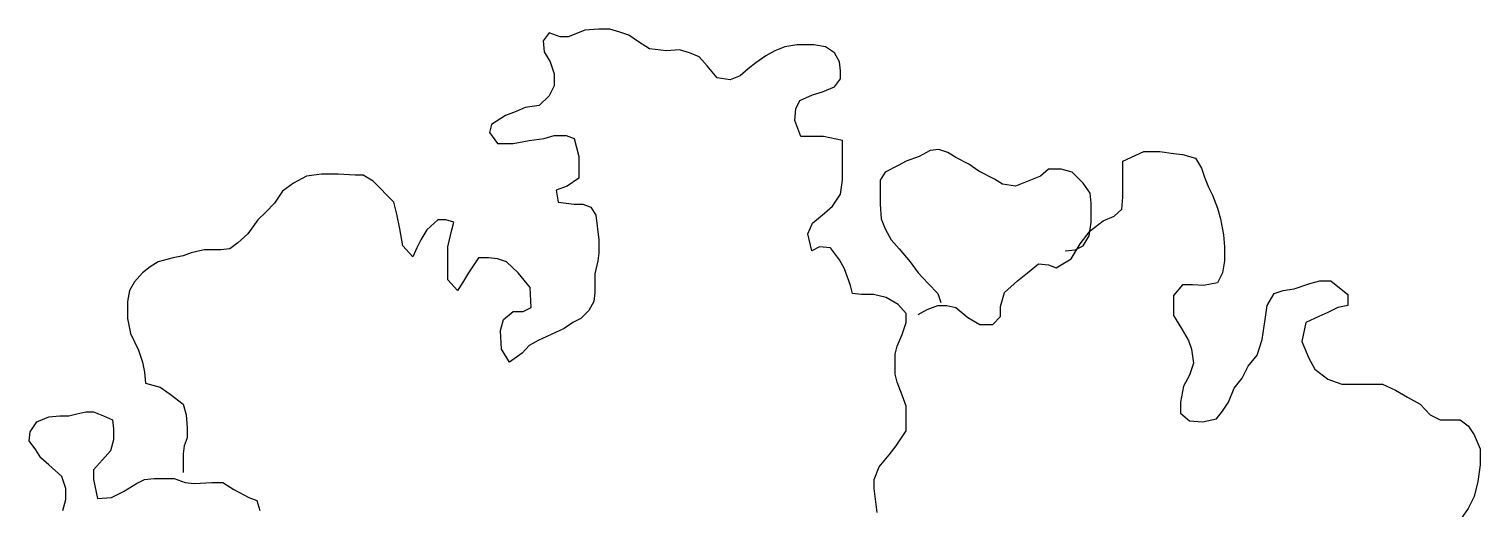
# Model space of a CAD drawing. Header units: millimetres. Extents: x -245 to 49755, y -245 to 41806.
# Drawn here: x 10979 to 13675, y 32310 to 33202 of the extents above; entities that cross this region are included whole.
import ezdxf

# ---------------------------------------------------------------- set-up
doc = ezdxf.new("R2010")
doc.units = ezdxf.units.MM
doc.layers.add('Standard', color=7, linetype='Continuous', lineweight=25)

msp = doc.modelspace()

# ---------------------------------------------------------------- linework, layer by layer
at = {"layer": 'Standard', "color": 7, "linetype": 'Continuous', "lineweight": -3}
for p, q in [((11945.8, 33194.7), (11934.6, 33179.9)), ((11966.1, 33187.3), (11945.8, 33194.7)), ((11995.6, 33192.9), (11980.9, 33187.3)), ((12012.3, 33200.2), (11995.6, 33192.9)), ((12038.1, 33202.1), (12012.3, 33200.2)), ((12058.5, 33202.1), (12038.1, 33202.1)), ((12077, 33196.5), (12058.5, 33202.1)), ((12093.6, 33190.9), (12077, 33196.5)), ((12112.1, 33178), (12093.6, 33190.9)), ((11934.6, 33179.9), (11936.5, 33159.6)), ((11980.9, 33187.3), (11966.1, 33187.3)), ((12132.4, 33165.1), (12112.1, 33178)), ((12163.8, 33161.4), (12132.4, 33165.1)), ((12187.8, 33163.3), (12163.8, 33161.4)), ((12206.3, 33157.8), (12187.8, 33163.3)), ((12365.2, 33161.4), (12348.6, 33152.1)), ((12383.7, 33168.8), (12365.2, 33161.4)), ((12405.9, 33172.5), (12383.7, 33168.8)), ((12437.3, 33172.5), (12405.9, 33172.5)), ((12459.5, 33168.8), (12437.3, 33172.5)), ((12476.1, 33157.8), (12459.5, 33168.8)), ((11936.5, 33159.6), (11947.6, 33141.1)), ((11947.6, 33141.1), (11955, 33118.9)), ((12224.8, 33150.3), (12206.3, 33157.8)), ((12239.6, 33133.7), (12224.8, 33150.3)), ((12330.1, 33139.2), (12315.3, 33128.2)), ((12348.6, 33152.1), (12330.1, 33139.2)), ((12485.3, 33141.1), (12476.1, 33157.8)), ((12487.2, 33124.5), (12485.3, 33141.1)), ((11955, 33118.9), (11955, 33096.7)), ((12258, 33111.5), (12239.6, 33133.7)), ((12282.1, 33107.8), (12258, 33111.5)), ((12300.6, 33115.2), (12282.1, 33107.8)), ((12315.3, 33128.2), (12300.6, 33115.2)), ((12476.1, 33094.9), (12487.2, 33109.7)), ((12487.2, 33109.7), (12487.2, 33124.5)), ((11955, 33096.7), (11945.8, 33078.2)), ((12411.4, 33069), (12435.4, 33080.1)), ((12435.4, 33080.1), (12453.9, 33085.6)), ((12453.9, 33085.6), (12476.1, 33094.9)), ((11901.4, 33056.1), (11884.8, 33048.6)), ((11927.3, 33059.8), (11901.4, 33056.1)), ((11945.8, 33078.2), (11927.3, 33059.8)), ((12402.1, 33032.1), (12404, 33054.1)), ((12404, 33054.1), (12411.4, 33069)), ((11864.4, 33041.3), (11838.6, 33024.7)), ((11884.8, 33048.6), (11864.4, 33041.3)), ((12413.3, 33002.5), (12402.1, 33032.1)), ((11838.6, 33024.7), (11834.9, 33009.8)), ((11834.9, 33009.8), (11849.7, 32989.6)), ((11936.5, 32998.8), (11955, 33004.3)), ((11955, 33004.3), (11977.2, 33004.3)), ((11977.2, 33004.3), (11992, 32998.8)), ((12435.4, 33002.5), (12413.3, 33002.5)), ((12455.7, 33002.5), (12435.4, 33002.5)), ((12490.9, 32995.1), (12455.7, 33002.5)), ((11849.7, 32989.6), (11879.2, 32989.6)), ((11879.2, 32989.6), (11908.8, 32995.1)), ((11908.8, 32995.1), (11936.5, 32998.8)), ((11992, 32998.8), (12001.2, 32965.5)), ((12490.9, 32976.6), (12490.9, 32995.1)), ((12490.9, 32954.5), (12490.9, 32976.6)), ((12653.5, 32976.6), (12633.2, 32965.5)), ((12670.1, 32978.4), (12653.5, 32976.6)), ((12686.8, 32972.9), (12670.1, 32978.4)), ((12701.5, 32963.7), (12686.8, 32972.9)), ((13012, 32956.3), (13050.8, 32974.7)), ((13050.8, 32974.7), (13080.3, 32974.7)), ((13080.3, 32974.7), (13106.2, 32971.1)), ((12001.2, 32965.5), (12001.2, 32939.6)), ((12490.9, 32921.2), (12490.9, 32954.5)), ((12594.3, 32948.8), (12570.3, 32935.9)), ((12609.1, 32956.3), (12594.3, 32948.8)), ((12633.2, 32965.5), (12609.1, 32956.3)), ((12725.6, 32950.8), (12701.5, 32963.7)), ((12744, 32937.8), (12725.6, 32950.8)), ((13012, 32935.9), (13012, 32956.3)), ((13106.2, 32971.1), (13122.9, 32969.2)), ((13122.9, 32969.2), (13146.8, 32961.9)), ((13146.8, 32961.9), (13158, 32943.3)), ((11494.9, 32928.6), (11470.9, 32915.7)), ((11522.6, 32932.3), (11494.9, 32928.6)), ((11554, 32932.3), (11522.6, 32932.3)), ((11585.4, 32930.4), (11554, 32932.3)), ((11600.2, 32930.4), (11585.4, 32930.4)), ((11618.7, 32919.4), (11600.2, 32930.4)), ((11657.5, 32880.6), (11618.7, 32919.4)), ((12001.2, 32924.9), (11979, 32910)), ((12001.2, 32939.6), (12001.2, 32924.9)), ((12487.2, 32895.3), (12490.9, 32921.2)), ((12570.3, 32935.9), (12561.1, 32921.2)), ((12561.1, 32921.2), (12561.1, 32902.7)), ((12773.6, 32923.1), (12744, 32937.8)), ((12788.4, 32913.7), (12773.6, 32923.1)), ((12858.6, 32928.6), (12830.9, 32917.5)), ((12873.4, 32941.5), (12858.6, 32928.6)), ((12897.4, 32941.5), (12873.4, 32941.5)), ((12917.7, 32935.9), (12897.4, 32941.5)), ((12938, 32915.7), (12917.7, 32935.9)), ((13012, 32919.4), (13012, 32935.9)), ((13012, 32889.8), (13012, 32919.4)), ((13158, 32943.3), (13163.5, 32926.8)), ((13163.5, 32926.8), (13170.9, 32908.2)), ((11450.5, 32900.8), (11435.7, 32878.6)), ((11470.9, 32915.7), (11450.5, 32900.8)), ((11979, 32910), (11958.7, 32902.7)), ((11958.7, 32902.7), (11962.4, 32880.6)), ((12472.4, 32873.1), (12487.2, 32895.3)), ((12561.1, 32902.7), (12561.1, 32876.8)), ((12812.4, 32910), (12788.4, 32913.7)), ((12830.9, 32917.5), (12812.4, 32910)), ((12951, 32897.2), (12938, 32915.7)), ((12952.8, 32878.6), (12951, 32897.2)), ((13170.9, 32908.2), (13178.3, 32893.5)), ((13178.3, 32893.5), (13187.5, 32869.4)), ((11435.7, 32878.6), (11419.1, 32862)), ((11663, 32858.4), (11657.5, 32880.6)), ((11962.4, 32880.6), (11992, 32876.8)), ((11992, 32876.8), (12008.6, 32876.8)), ((12008.6, 32876.8), (12023.4, 32871.2)), ((12023.4, 32871.2), (12032.6, 32856.5)), ((12457.6, 32860.2), (12472.4, 32873.1)), ((12561.1, 32876.8), (12563, 32849.2)), ((12952.8, 32863.9), (12952.8, 32878.6)), ((12995.4, 32854.7), (13010.1, 32867.6)), ((13010.1, 32867.6), (13012, 32889.8)), ((13187.5, 32869.4), (13193.1, 32849.2)), ((11404.3, 32847.3), (11385.9, 32821.4)), ((11419.1, 32862), (11404.3, 32847.3)), ((11668.6, 32830.6), (11663, 32858.4)), ((11738.8, 32847.3), (11718.5, 32828.8)), ((11753.6, 32847.3), (11738.8, 32847.3)), ((11768.4, 32843.5), (11753.6, 32847.3)), ((11764.7, 32828.8), (11768.4, 32843.5)), ((12032.6, 32856.5), (12038.1, 32810.4)), ((12426.2, 32821.4), (12435.4, 32841.7)), ((12435.4, 32841.7), (12457.6, 32860.2)), ((12563, 32849.2), (12570.3, 32830.6)), ((12949.2, 32817.7), (12952.8, 32843.5)), ((12951, 32826.9), (12975, 32845.5)), ((12952.8, 32843.5), (12952.8, 32863.9)), ((12975, 32845.5), (12995.4, 32854.7)), ((13193.1, 32849.2), (13198.6, 32819.6)), ((11385.9, 32821.4), (11367.4, 32804.7)), ((11674.1, 32799.2), (11668.6, 32830.6)), ((11718.5, 32828.8), (11707.4, 32810.4)), ((11757.3, 32797.3), (11764.7, 32828.8)), ((12433.6, 32790), (12426.2, 32821.4)), ((12570.3, 32830.6), (12581.4, 32810.4)), ((12932.5, 32802.9), (12951, 32826.9)), ((12938, 32799.2), (12949.2, 32817.7)), ((13198.6, 32819.6), (13200.4, 32797.3)), ((11280.5, 32786.3), (11265.7, 32780.8)), ((11304.5, 32791.8), (11280.5, 32786.3)), ((11321.2, 32791.8), (11304.5, 32791.8)), ((11336, 32791.8), (11321.2, 32791.8)), ((11352.6, 32793.7), (11336, 32791.8)), ((11367.4, 32804.7), (11352.6, 32793.7)), ((11692.6, 32778.9), (11674.1, 32799.2)), ((11700, 32795.5), (11692.6, 32778.9)), ((11707.4, 32810.4), (11700, 32795.5)), ((11757.3, 32758.5), (11757.3, 32797.3)), ((12038.1, 32786.3), (12036.3, 32771.5)), ((12038.1, 32810.4), (12038.1, 32786.3)), ((12448.4, 32797.3), (12433.6, 32790)), ((12468.7, 32795.5), (12448.4, 32797.3)), ((12485.3, 32773.3), (12468.7, 32795.5)), ((12581.4, 32810.4), (12596.2, 32793.7)), ((12596.2, 32793.7), (12616.6, 32769.6)), ((12904.8, 32790), (12923.2, 32791.8)), ((12915.9, 32775.3), (12932.5, 32802.9)), ((12923.2, 32791.8), (12938, 32799.2)), ((13200.4, 32797.3), (13200.4, 32771.5)), ((11204.7, 32760.4), (11190, 32749.3)), ((11219.5, 32769.6), (11204.7, 32760.4)), ((11247.3, 32777.1), (11219.5, 32769.6)), ((11265.7, 32780.8), (11247.3, 32777.1)), ((11757.3, 32736.4), (11757.3, 32758.5)), ((11814.6, 32777.1), (11796.1, 32749.3)), ((11833.1, 32777.1), (11814.6, 32777.1)), ((11849.7, 32775.3), (11833.1, 32777.1)), ((11866.3, 32769.6), (11849.7, 32775.3)), ((11888.5, 32749.3), (11866.3, 32769.6)), ((12036.3, 32771.5), (12030.7, 32747.5)), ((12494.6, 32756.7), (12485.3, 32773.3)), ((12505.7, 32725.3), (12494.6, 32756.7)), ((12616.6, 32769.6), (12631.3, 32749.3)), ((12834.6, 32749.3), (12854.9, 32765.9)), ((12854.9, 32765.9), (12873.4, 32764.1)), ((12873.4, 32764.1), (12888.1, 32758.5)), ((12888.1, 32758.5), (12915.9, 32775.3)), ((13200.4, 32771.5), (13196.8, 32749.3)), ((11175.2, 32732.7), (11166, 32716.1)), ((11190, 32749.3), (11175.2, 32732.7)), ((11775.7, 32716.1), (11757.3, 32736.4)), ((11785, 32730.8), (11775.7, 32716.1)), ((11796.1, 32749.3), (11785, 32730.8)), ((11910.7, 32721.6), (11888.5, 32749.3)), ((12030.7, 32747.5), (12030.7, 32727.1)), ((12631.3, 32749.3), (12649.8, 32729)), ((12792.1, 32712.4), (12816.1, 32734.5)), ((12816.1, 32734.5), (12834.6, 32749.3)), ((13187.5, 32730.8), (13161.6, 32725.3)), ((13196.8, 32749.3), (13187.5, 32730.8)), ((13359.4, 32729), (13377.9, 32734.5)), ((13377.9, 32734.5), (13398.2, 32734.5)), ((13398.2, 32734.5), (13429.6, 32708.7)), ((11166, 32716.1), (11162.3, 32695.7)), ((11912.5, 32684.6), (11910.7, 32721.6)), ((12030.7, 32712.4), (12028.9, 32695.7)), ((12030.7, 32727.1), (12030.7, 32712.4)), ((12509.4, 32710.6), (12505.7, 32725.3)), ((12526, 32708.7), (12509.4, 32710.6)), ((12548.2, 32708.7), (12526, 32708.7)), ((12572.2, 32703.1), (12548.2, 32708.7)), ((12594.3, 32690.2), (12572.2, 32703.1)), ((12649.8, 32729), (12668.3, 32710.6)), ((12668.3, 32710.6), (12673.8, 32693.9)), ((12784.7, 32686.5), (12792.1, 32712.4)), ((13122.9, 32727.1), (13106.2, 32706.9)), ((13106.2, 32706.9), (13106.2, 32690.2)), ((13141.3, 32727.1), (13122.9, 32727.1)), ((13161.6, 32725.3), (13141.3, 32727.1)), ((13279.9, 32688.3), (13292.9, 32710.6)), ((13292.9, 32710.6), (13309.5, 32716.1)), ((13309.5, 32716.1), (13329.8, 32719.7)), ((13329.8, 32719.7), (13359.4, 32729)), ((13429.6, 32708.7), (13429.6, 32688.3)), ((11162.3, 32695.7), (11162.3, 32664.3)), ((11860.7, 32662.5), (11879.2, 32677.3)), ((11879.2, 32677.3), (11897.7, 32677.3)), ((11897.7, 32677.3), (11912.5, 32684.6)), ((12019.7, 32679.1), (12004.9, 32664.3)), ((12028.9, 32695.7), (12019.7, 32679.1)), ((12609.1, 32673.6), (12594.3, 32690.2)), ((12631.3, 32671.8), (12648, 32681)), ((12648, 32681), (12668.3, 32688.3)), ((12668.3, 32688.3), (12684.9, 32688.3)), ((12684.9, 32688.3), (12701.5, 32684.6)), ((12701.5, 32684.6), (12723.7, 32666.2)), ((12784.7, 32668), (12784.7, 32686.5)), ((13106.2, 32690.2), (13106.2, 32669.8)), ((13276.2, 32662.5), (13279.9, 32688.3)), ((13411.1, 32684.6), (13392.6, 32675.4)), ((13429.6, 32688.3), (13411.1, 32684.6)), ((11162.3, 32664.3), (11167.8, 32636.7)), ((11855.2, 32642.2), (11860.7, 32662.5)), ((11990.1, 32656.9), (11973.5, 32645.8)), ((12004.9, 32664.3), (11990.1, 32656.9)), ((12601.8, 32634.7), (12609.1, 32656.9)), ((12609.1, 32656.9), (12609.1, 32673.6)), ((12723.7, 32666.2), (12745.9, 32653.2)), ((12745.9, 32653.2), (12769.9, 32653.2)), ((12769.9, 32653.2), (12784.7, 32668)), ((13106.2, 32669.8), (13121, 32645.8)), ((13270.7, 32625.5), (13276.2, 32662.5)), ((13352, 32656.9), (13344.6, 32621.8)), ((13376, 32668), (13352, 32656.9)), ((13392.6, 32675.4), (13376, 32668)), ((11167.8, 32636.7), (11182.6, 32605.2)), ((11857.1, 32607.1), (11855.2, 32642.2)), ((11925.4, 32623.7), (11908.8, 32614.4)), ((11949.4, 32634.7), (11925.4, 32623.7)), ((11973.5, 32645.8), (11949.4, 32634.7)), ((12592.5, 32612.6), (12601.8, 32634.7)), ((13121, 32645.8), (13134, 32623.7)), ((13134, 32623.7), (13139.5, 32607.1)), ((13261.4, 32595.9), (13270.7, 32625.5)), ((13344.6, 32621.8), (13357.5, 32590.4)), ((11182.6, 32605.2), (11190, 32583)), ((11871.9, 32583), (11857.1, 32607.1)), ((11895.9, 32599.6), (11871.9, 32583)), ((11908.8, 32614.4), (11895.9, 32599.6)), ((12588.8, 32597.8), (12592.5, 32612.6)), ((12588.8, 32583), (12588.8, 32597.8)), ((13139.5, 32607.1), (13143.2, 32581.2)), ((13244.8, 32575.6), (13261.4, 32595.9)), ((11190, 32583), (11193.7, 32564.5)), ((12588.8, 32560.8), (12588.8, 32583)), ((13143.2, 32581.2), (13135.8, 32559)), ((13233.7, 32553.5), (13244.8, 32575.6)), ((13357.5, 32590.4), (13368.6, 32570.1)), ((13368.6, 32570.1), (13392.6, 32551.6)), ((11193.7, 32564.5), (11195.5, 32544.2)), ((11195.5, 32544.2), (11223.3, 32536.8)), ((12592.5, 32546.1), (12588.8, 32560.8)), ((12601.8, 32522), (12592.5, 32546.1)), ((13135.8, 32559), (13124.7, 32538.7)), ((13218.9, 32535), (13233.7, 32553.5)), ((13392.6, 32551.6), (13418.5, 32542.4)), ((13418.5, 32542.4), (13444.3, 32542.4)), ((13444.3, 32542.4), (13470.3, 32542.4)), ((13470.3, 32542.4), (13494.3, 32542.4)), ((13494.3, 32542.4), (13518.3, 32531.2)), ((11223.3, 32536.8), (11241.7, 32523.9)), ((11241.7, 32523.9), (11265.7, 32505.4)), ((12609.1, 32501.7), (12601.8, 32522)), ((13124.7, 32538.7), (13119.2, 32509.1)), ((13207.9, 32509.1), (13218.9, 32535)), ((13518.3, 32531.2), (13540.5, 32518.4)), ((13540.5, 32518.4), (13564.5, 32505.4)), ((11053.3, 32483.2), (11068, 32486.9)), ((11068, 32486.9), (11084.7, 32490.6)), ((11084.7, 32490.6), (11099.4, 32490.6)), ((11099.4, 32490.6), (11117.9, 32483.2)), ((11265.7, 32505.4), (11271.3, 32485.1)), ((12609.1, 32477.7), (12609.1, 32501.7)), ((13119.2, 32509.1), (13119.2, 32488.7)), ((13119.2, 32488.7), (13135.8, 32474)), ((13185.6, 32477.7), (13196.8, 32492.4)), ((13196.8, 32492.4), (13207.9, 32509.1)), ((13564.5, 32505.4), (13583, 32485.1)), ((10981.2, 32453.6), (10994.1, 32472.2)), ((10994.1, 32472.2), (11016.3, 32481.4)), ((11016.3, 32481.4), (11036.6, 32483.2)), ((11036.6, 32483.2), (11053.3, 32483.2)), ((11117.9, 32483.2), (11134.5, 32475.9)), ((11134.5, 32475.9), (11136.4, 32459.1)), ((11271.3, 32485.1), (11273.1, 32461)), ((11273.1, 32461), (11273.1, 32442.6)), ((12609.1, 32455.5), (12609.1, 32477.7)), ((13135.8, 32474), (13159.8, 32472.2)), ((13159.8, 32472.2), (13185.6, 32477.7)), ((13583, 32485.1), (13601.4, 32475.9)), ((13601.4, 32475.9), (13616.2, 32475.9)), ((13616.2, 32475.9), (13638.4, 32475.9)), ((13638.4, 32475.9), (13653.2, 32464.8)), ((13653.2, 32464.8), (13664.3, 32448.1)), ((10979.4, 32437.1), (10981.2, 32453.6)), ((10992.2, 32420.4), (10979.4, 32437.1)), ((11136.4, 32438.9), (11130.8, 32418.5)), ((11136.4, 32459.1), (11136.4, 32438.9)), ((11273.1, 32442.6), (11267.6, 32427.7)), ((12590.6, 32427.7), (12609.1, 32455.5)), ((13664.3, 32448.1), (13675.4, 32422.2)), ((11001.5, 32405.7), (10992.2, 32420.4)), ((11130.8, 32418.5), (11116, 32402)), ((11267.6, 32427.7), (11265.7, 32413)), ((11265.7, 32413), (11265.7, 32394.6)), ((12559.2, 32388.9), (12577.8, 32411.2)), ((12577.8, 32411.2), (12590.6, 32427.7)), ((13675.4, 32422.2), (13675.4, 32392.6)), ((11016.3, 32392.6), (11001.5, 32405.7)), ((11040.3, 32370.5), (11016.3, 32392.6)), ((11116, 32402), (11099.4, 32383.4)), ((11099.4, 32383.4), (11099.4, 32365)), ((11265.7, 32394.6), (11265.7, 32377.9)), ((12550, 32365), (12559.2, 32388.9)), ((13675.4, 32392.6), (13671.6, 32361.3)), ((11047.7, 32348.3), (11040.3, 32370.5)), ((11099.4, 32365), (11106.8, 32329.9)), ((11154.9, 32342.8), (11178.9, 32357.5)), ((11178.9, 32357.5), (11193.7, 32365)), ((11193.7, 32365), (11212.1, 32366.9)), ((11212.1, 32366.9), (11234.3, 32366.9)), ((11234.3, 32366.9), (11249.1, 32366.9)), ((11249.1, 32366.9), (11269.4, 32359.5)), ((11269.4, 32359.5), (11286.1, 32357.5)), ((11286.1, 32357.5), (11319.3, 32359.5)), ((11319.3, 32359.5), (11339.6, 32359.5)), ((11339.6, 32359.5), (11360, 32346.5)), ((12550, 32348.3), (12550, 32365)), ((13671.6, 32361.3), (13664.3, 32333.6)), ((11042.1, 32307.7), (11047.7, 32328.1)), ((11047.7, 32328.1), (11047.7, 32348.3)), ((11106.8, 32329.9), (11132.7, 32331.8)), ((11132.7, 32331.8), (11154.9, 32342.8)), ((11360, 32346.5), (11387.7, 32331.8)), ((11387.7, 32331.8), (11402.5, 32326.2)), ((11402.5, 32326.2), (11408, 32307.7)), ((12555.5, 32304), (12550, 32348.3)), ((13664.3, 32333.6), (13653.2, 32311.3)), ((13653.2, 32311.3), (13640.3, 32293))]:
    msp.add_line(p, q, dxfattribs=at)

doc.saveas('drawing.dxf')
